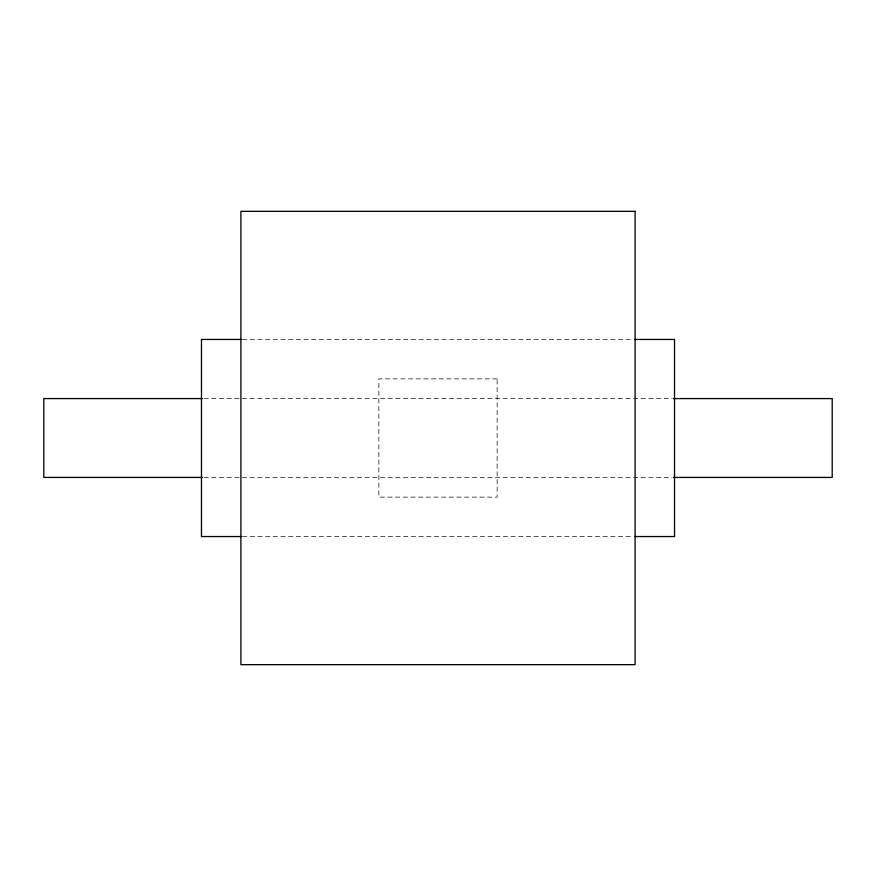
<?xml version="1.0" encoding="UTF-8"?>
<svg xmlns="http://www.w3.org/2000/svg" width="876" height="876" viewBox="0 0 876 876"><rect width="100%" height="100%" fill="white"/><g stroke="black" fill="none" stroke-linecap="round" stroke-linejoin="round"><path stroke-width="0.66" stroke-dasharray="4.38 3.29" d="M242.499 339.45L633.501 339.45M203.944 398.58L672.056 398.58M203.944 477.42L672.056 477.42M242.499 536.55L633.501 536.55M497.13 378.87L378.87 378.87L378.87 497.13L497.13 497.13L497.13 378.87"/><path stroke-width="1.31" d="M241.13 339.45L201.48 339.45L201.48 536.55L241.13 536.55M634.87 339.45L674.52 339.45L674.52 536.55L634.87 536.55M202.575 398.58L43.8 398.58L43.8 477.42L202.575 477.42M673.425 398.58L832.2 398.58L832.2 477.42L673.425 477.42M635.1 211.335L240.9 211.335L240.9 664.665L635.1 664.665L635.1 211.335"/></g></svg>
